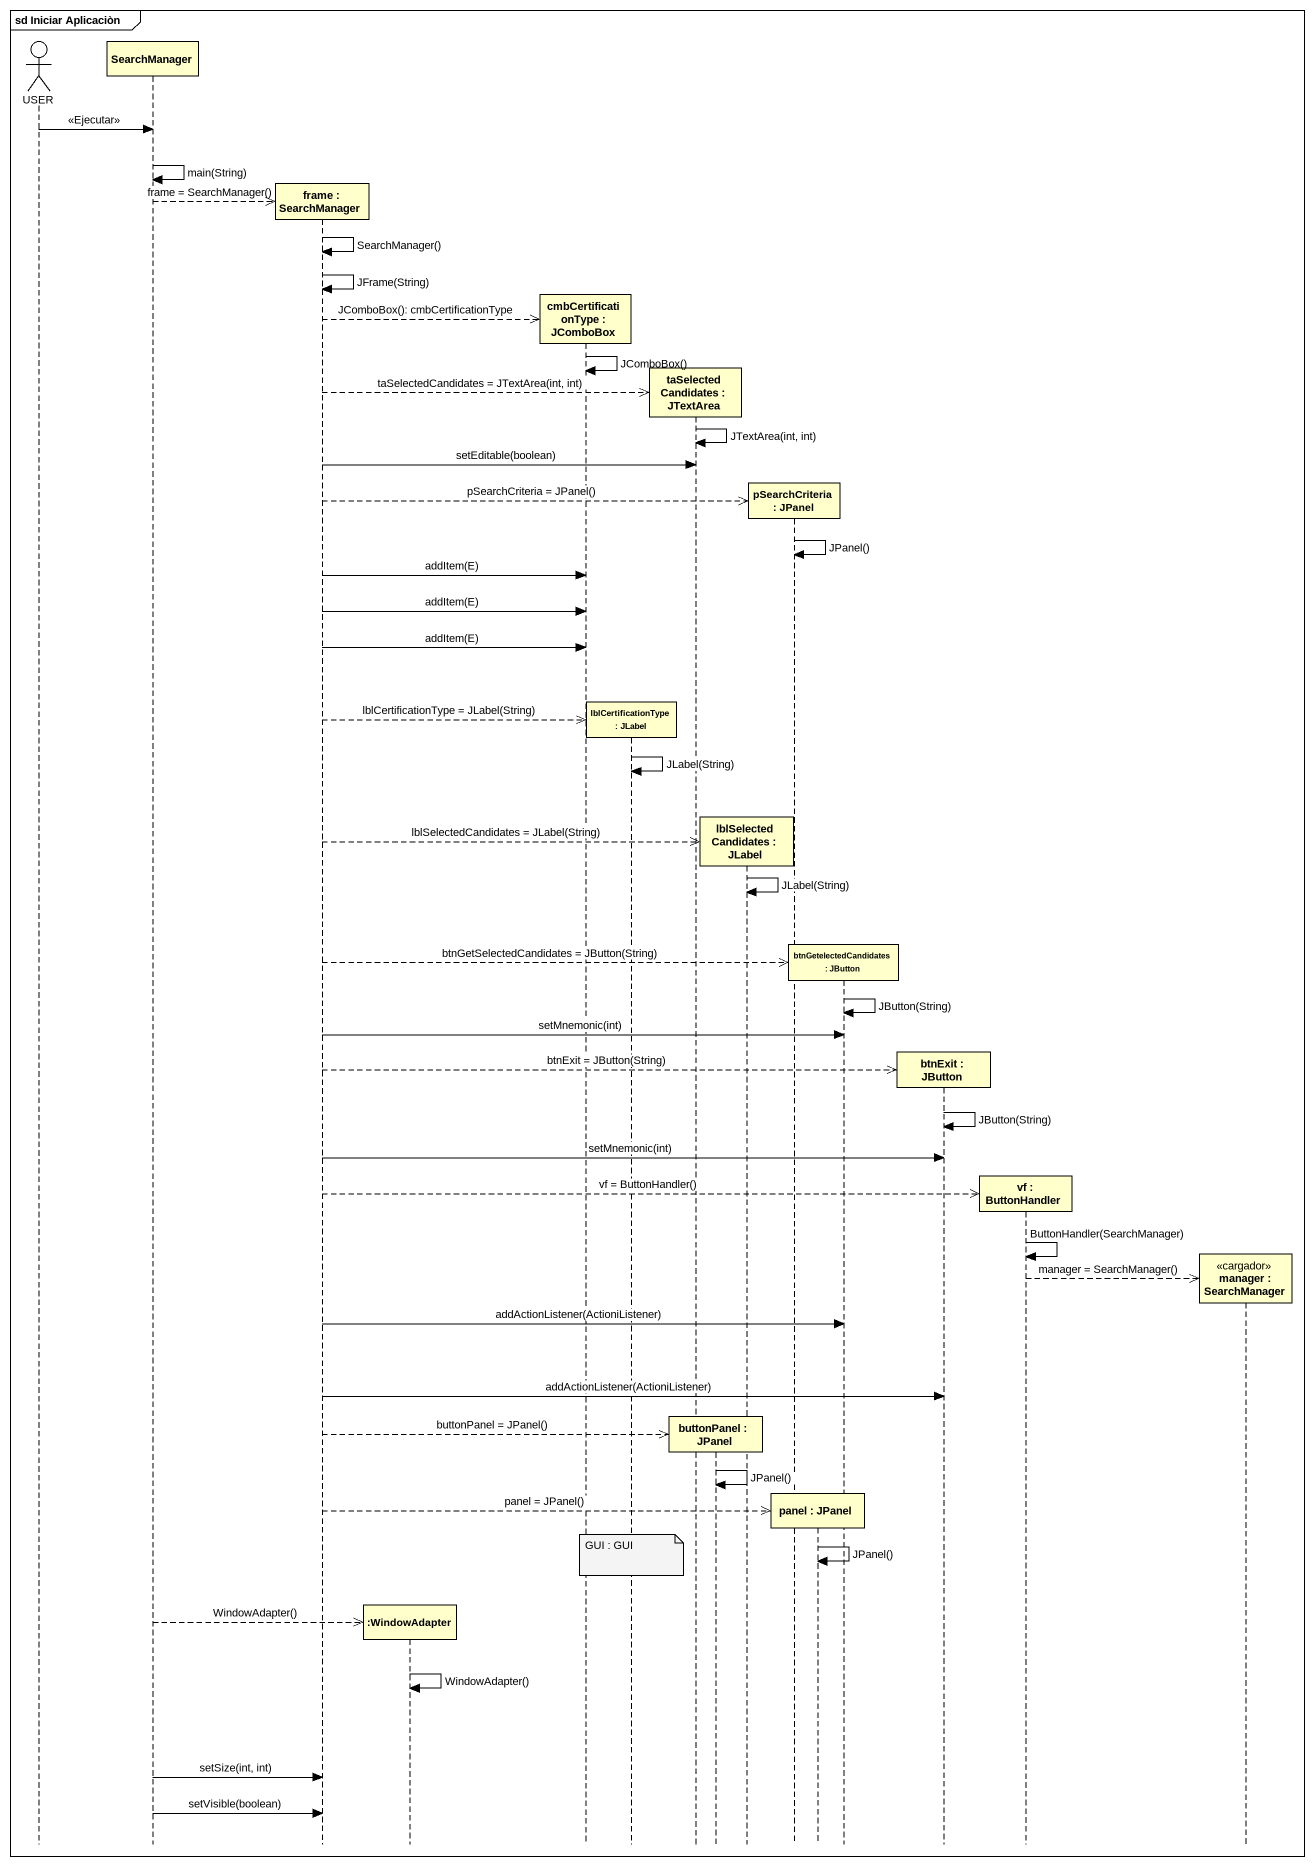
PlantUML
@startuml
mainframe sd Iniciar Aplicaciòn
hide footbox
actor USER
participant SearchManager
participant "frame : SearchManager" as frame_
participant ":WindowAdapter" as WindowAdapter
participant "cmbCertificationType : JComboBox" as cmbCertificationType
participant "lblCertificationType : JLabel" as lblCertificationType
participant "taSelectedCandidates : JTextArea" as taSelectedCandidates
participant "buttonPanel : JPanel" as buttonPanel
participant "lblSelectedCandidates : JLabel" as lblSelectedCandidates
participant "pSearchCriteria : JPanel" as pSearchCriteria
participant "panel : JPanel" as panel
participant "btnGetelectedCandidates : JButton" as btnGetelectedCandidates
participant "btnExit : JButton" as btnExit
participant "vf : ButtonHandler" as vf
participant "manager : SearchManager" as manager <<cargador>>

USER -> SearchManager : <<Ejecutar>>
SearchManager -> SearchManager : main(String)
SearchManager -->> frame_ ** : frame = SearchManager()
frame_ -> frame_ : SearchManager()
frame_ -> frame_ : JFrame(String)
frame_ -->> cmbCertificationType ** : JComboBox(): cmbCertificationType
cmbCertificationType -> cmbCertificationType : JComboBox()
frame_ -->> taSelectedCandidates ** : taSelectedCandidates = JTextArea(int, int)
taSelectedCandidates -> taSelectedCandidates : JTextArea(int, int)
frame_ -> taSelectedCandidates : setEditable(boolean)
frame_ -->> pSearchCriteria ** : pSearchCriteria = JPanel()
pSearchCriteria -> pSearchCriteria : JPanel()
frame_ -> cmbCertificationType : addItem(E)
frame_ -> cmbCertificationType : addItem(E)
frame_ -> cmbCertificationType : addItem(E)
frame_ -->> lblCertificationType ** : lblCertificationType = JLabel(String)
lblCertificationType -> lblCertificationType : JLabel(String)
frame_ -->> lblSelectedCandidates ** : lblSelectedCandidates = JLabel(String)
lblSelectedCandidates -> lblSelectedCandidates : JLabel(String)
frame_ -->> btnGetelectedCandidates ** : btnGetSelectedCandidates = JButton(String)
btnGetelectedCandidates -> btnGetelectedCandidates : JButton(String)
frame_ -> btnGetelectedCandidates : setMnemonic(int)
frame_ -->> btnExit ** : btnExit = JButton(String)
btnExit -> btnExit : JButton(String)
frame_ -> btnExit : setMnemonic(int)
frame_ -->> vf ** : vf = ButtonHandler()
vf -> vf : ButtonHandler(SearchManager)
vf -->> manager ** : manager = SearchManager()
frame_ -> btnGetelectedCandidates : addActionListener(ActioniListener)
frame_ -> btnExit : addActionListener(ActioniListener)
frame_ -->> buttonPanel ** : buttonPanel = JPanel()
buttonPanel -> buttonPanel : JPanel()
frame_ -->> panel ** : panel = JPanel()
panel -> panel : JPanel()
note over lblCertificationType : GUI : GUI
SearchManager -->> WindowAdapter ** : WindowAdapter()
WindowAdapter -> WindowAdapter : WindowAdapter()
SearchManager -> frame_ : setSize(int, int)
SearchManager -> frame_ : setVisible(boolean)
@enduml
